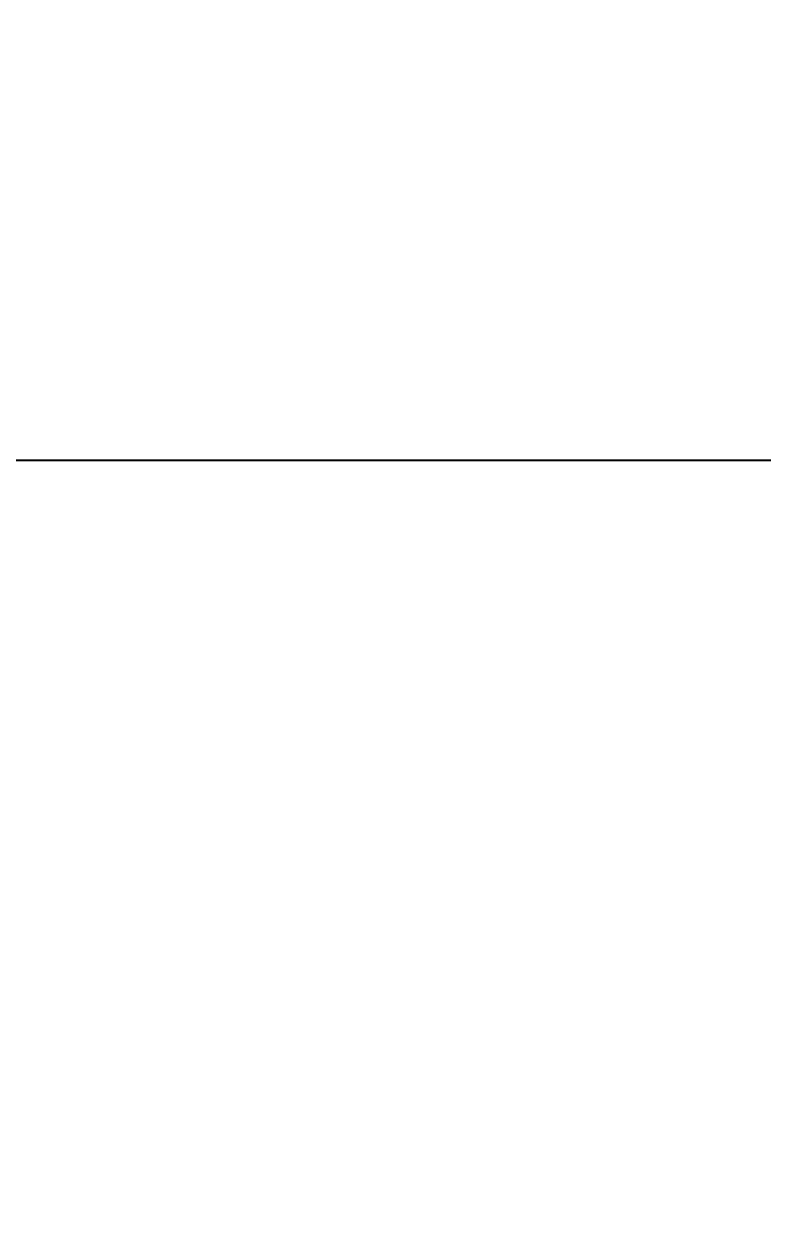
# Model space of a CAD drawing. Header units: metres. Extents: x 198 to 412, y -54 to 17.
# Drawn here: x 256.24518 to 256.24961, y -22.92727 to -22.92002 of the extents above; entities that cross this region are included whole.
import ezdxf
from ezdxf import colors
from ezdxf.entities.mleader import LeaderData, LeaderLine
from ezdxf.math import Vec2, Vec3

# ---------------------------------------------------------------- set-up
doc = ezdxf.new("R2010")
doc.units = ezdxf.units.M
doc.header["$LTSCALE"] = 10
doc.layers.add('A-TEXTOS', color=2, linetype='Continuous')
doc.styles.add('ARIAL', font='arial.ttf')

msp = doc.modelspace()

# ---------------------------------------------------------------- leaders
at = {"layer": 'A-TEXTOS'}
ml = msp.add_multileader_mtext('Standard', dxfattribs=at)
ml.set_content('3', color=256, style='ARIAL')
ml.set_leader_properties(color=1)
ml.build(insert=Vec2(0, 0))
ml.multileader.update_dxf_attribs({"has_text_frame": 1, "arrow_head_size": 0.08, "scale": 0.02})
ctx = ml.context
ctx.base_point, ctx.scale, ctx.char_height, ctx.arrow_head_size, ctx.landing_gap_size, ctx.plane_origin = Vec3(257.1199057, -22.9226334), 0.02, 0.08, 0.08, 0.04, Vec3(255.1548846, -22.9226334)
notes = []
notes.append((ctx, [(0, (1, 1, 0), (255.6017488, -22.9226334), (1, 0), 1.5181569, [(0, [(255.3097921, -22.9242778)], 0, [])])]))
ctx.mtext.insert, ctx.mtext.flow_direction = Vec3(257.1599057, -22.881924), 5
for ctx, leaders in notes:
    for number, flags, end, landing, length, lines in leaders:
        leader = LeaderData()
        leader.index, (leader.has_last_leader_line, leader.has_dogleg_vector, leader.attachment_direction) = number, flags
        leader.last_leader_point, leader.dogleg_vector, leader.dogleg_length = Vec3(end), Vec3(landing), length
        for number, points, colour, breaks in lines:
            line = LeaderLine()
            line.index, line.vertices, line.color, line.breaks = number, Vec3.list(points), colors.encode_raw_color(colour), breaks
            leader.lines.append(line)
        ctx.leaders.append(leader)

doc.saveas('drawing.dxf')
